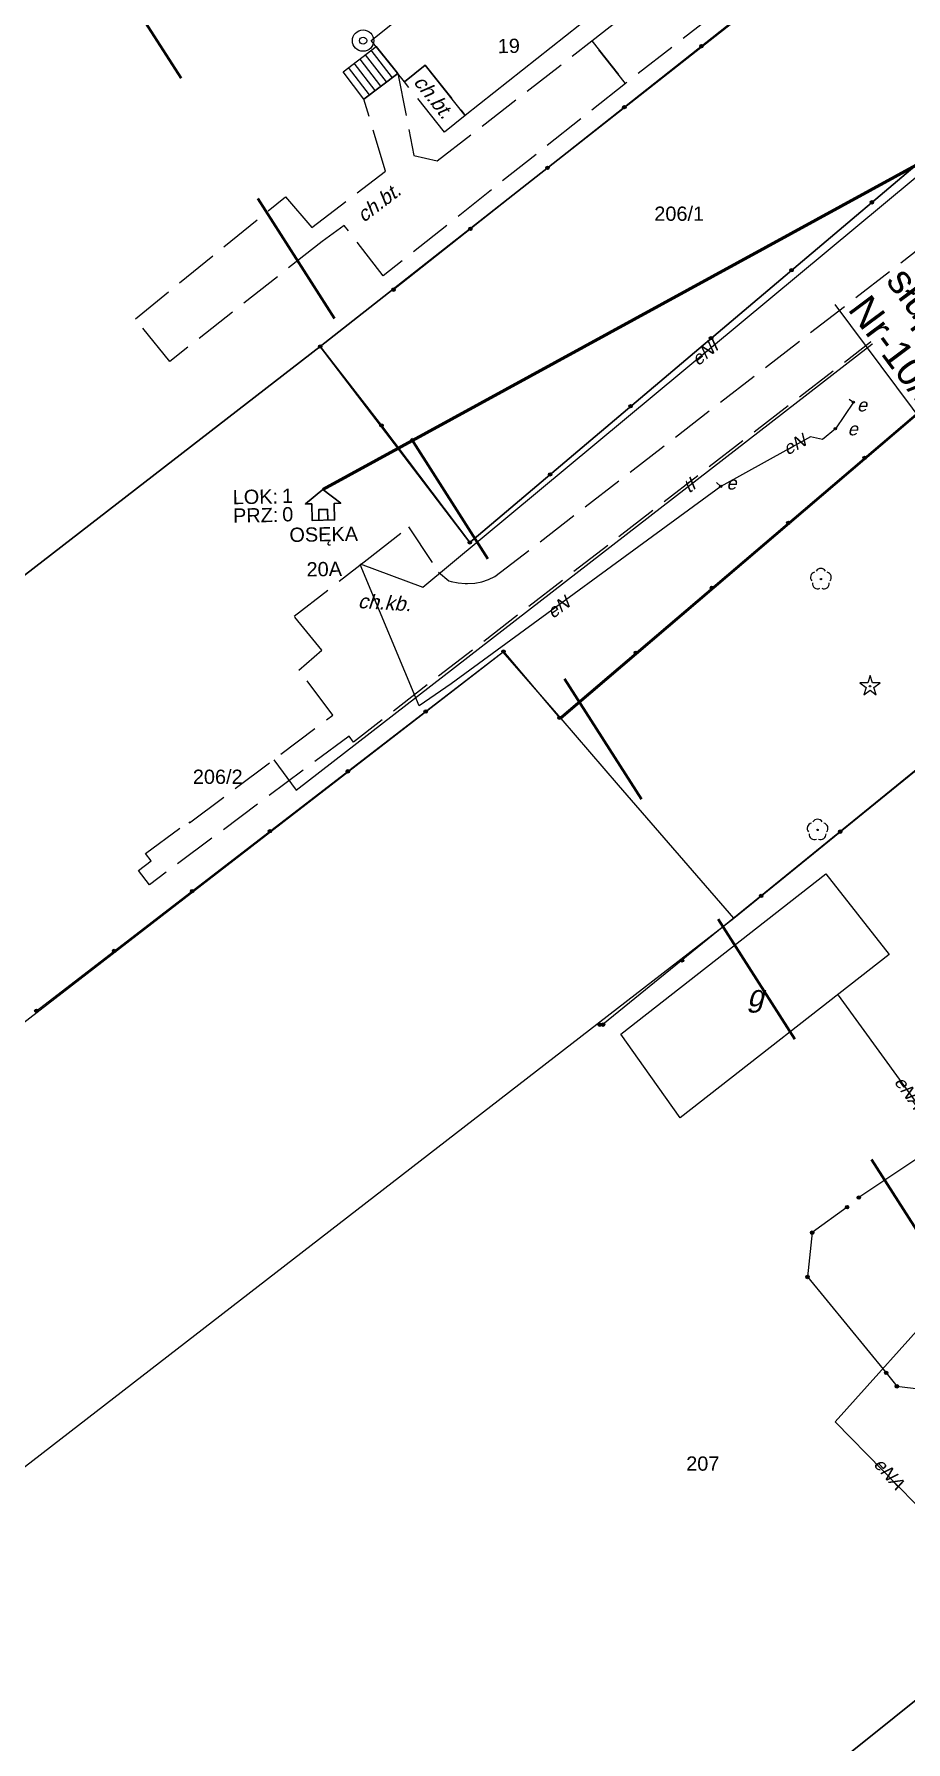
# Model space of a CAD drawing. Header units: metres. Extents: x 7542702 to 7555152, y 5804026 to 5815503.
# Drawn here: x 7544543.5 to 7544604.7, y 5807578.7 to 5807698.5 of the extents above; entities that cross this region are included whole.
import ezdxf
from ezdxf import colors
from ezdxf.entities.mleader import LeaderData, LeaderLine
from ezdxf.enums import TextEntityAlignment as Align
from ezdxf.math import Vec2, Vec3

# ---------------------------------------------------------------- set-up
doc = ezdxf.new("R2010")
doc.units = ezdxf.units.M
for name, pattern in [('4001', [0]), ('4002', [2, 1, -1]), ('4004', [4, 3, -1])]:
    doc.linetypes.add(name, pattern=pattern)
for name, color, linetype, lineweight in [('!trafo', 6, '4002', 50), ('_KABEL_ABONENCKI_NAPOWIETRZNY', 104, 'Continuous', 50), ('_PA_OPCJONALNE', 1, 'Continuous', 30)]:
    doc.layers.add(name, color=color, linetype=linetype, lineweight=lineweight)
for name, color, linetype in [('_MM opisy', 7, 'Continuous'), ('Budynki', 7, 'Continuous'), ('Drogi', 135, 'Continuous'), ('Dzialki', 165, 'Continuous'), ('Elementy_budynkow', 7, 'Continuous'), ('Ogrodzenia', 184, 'Continuous'), ('Roslinnosc', 104, 'Continuous'), ('Uz_Energia', 1, 'Continuous'), ('Uz_Telekomunikacja', 252, 'Continuous'), ('Wody', 184, 'Continuous')]:
    doc.layers.add(name, color=color, linetype=linetype)
doc.layers.add('DIM', color=7, linetype='Continuous', plot=False)
doc.styles.add('DYN_DIM', font='arial.ttf')
doc.styles.get("Standard").update_dxf_attribs({"font": 'arial.ttf'})
doc.dimstyles.new('opis linie', dxfattribs={"dimtxt": 1.5, "dimasz": 0.18, "dimexe": 0.18, "dimexo": 0.0625, "dimgap": 2.5, "dimtad": 4, "dimdec": 0, "dimzin": 0, "dimdsep": 46, "dimtxsty": 'Standard', "dimcen": 0.09, "dimse1": 1, "dimse2": 1, "dimsd1": 1, "dimsd2": 1, "dimclrt": 256, "dimadec": 0, "dimazin": 0, "dimtfac": 1, "dimtdec": 0, "dimtofl": 0, "dimtmove": 0, "dimatfit": 3, "dimfxl": 1, "dimtfill": 1, "dimtolj": 1, "dimtzin": 0, "dimarcsym": 0})

# ---------------------------------------------------------------- blocks, each defined once
blk = doc.blocks.new('1281')
at = {"layer": 'Ogrodzenia', "color": 184, "linetype": 'Continuous'}
for radius in [0.24, 0.16, 0.08]:
    blk.add_circle((0, 0), radius, dxfattribs=at)
blk = doc.blocks.new('1651')
at = {"layer": 'Wody', "color": 184, "linetype": 'Continuous'}
for radius in [1.5, 0.5]:
    blk.add_circle((0, 0), radius, dxfattribs=at)
blk = doc.blocks.new('1422')
at = {"layer": 'Roslinnosc', "color": 104, "linetype": 'Continuous'}
blk.add_circle((0, 0), 0.1, dxfattribs=at)
for centre, start, end in [((-0.71, 0.23), 102.5, 221.75), ((0, 0.75), 30.19, 149.77), ((0.71, 0.23), 318.3, 77.49), ((-0.44, -0.61), 174.33, 293.45), ((0.44, -0.61), 246.24, 5.74)]:
    blk.add_arc(centre, 0.75, start, end, dxfattribs=at)
blk = doc.blocks.new('1412')
at = {"layer": 'Roslinnosc', "color": 104, "linetype": 'Continuous'}
for p, q in [((-0.33, 0.47), (-1.43, 0.47)), ((-1.43, 0.47), (-0.55, -0.17)), ((0, 1.5), (-0.33, 0.47)), ((0.33, 0.47), (0, 1.5)), ((1.43, 0.47), (0.33, 0.47)), ((0.55, -0.17), (1.43, 0.47)), ((-0.55, -0.17), (-0.88, -1.21)), ((-0.88, -1.21), (0, -0.57)), ((0, -0.57), (0.88, -1.21)), ((0.88, -1.21), (0.55, -0.17))]:
    blk.add_line(p, q, dxfattribs=at)
blk.add_circle((0, 0), 0.1, dxfattribs=at)
blk = doc.blocks.new('1763')
at = {"layer": 'Uz_Energia', "color": 1, "linetype": 'Continuous'}
for radius in [0.16, 0.08]:
    blk.add_circle((0, 0), radius, dxfattribs=at)
blk = doc.blocks.new('ADRES')
for points in [[(0.79, -2.15), (0.79, -2.15), (0.79, -0.99), (1.24, -0.99), (0, 0), (-1.24, -0.99), (-0.79, -0.99), (-0.79, -2.15), (0.79, -2.15), (0.79, -2.15)], [(-0.31, -2.15), (-0.31, -1.4), (0.31, -1.4), (0.31, -2.15)]]:
    blk.add_lwpolyline(points)
at = {"color": 212, "insert": (-3.15, -0.43), "char_height": 1, "width": 1e-16, "attachment_point": 6}
blk.add_mtext('LOK:  ', dxfattribs=at)
at = {"color": 4, "insert": (-3.15, -1.72), "char_height": 1, "width": 1e-16, "attachment_point": 6}
blk.add_mtext('PRZ: ', dxfattribs=at)
at = {"color": 7}
for tag, flags, p in [('ID_OBSZARU', 13, (29.07, 23.06)), ('WOJEWODZTWO', 13, (23.29, 19.95)), ('POWIAT', 13, (29.07, 18.51)), ('GMINA', 13, (29.07, 16.8)), ('TERC', 13, (29.07, 15.22)), ('SIMC', 13, (29.07, 13.42)), ('ULIC', 13, (29.07, 11.76)), ('SZEROKOSC_GEOGRAFICZNA', 13, (18.71, 10.18)), ('DLUGOSC_GEOGRAFICZNA', 13, (29.07, 8.25)), ('KATEGORIA_STAWKI_JEDNOSTKOWEJ_100', 13, (29.07, 4.77)), ('KWOTA_STAWKI_JEDNOSTKOWEJ_100', 13, (29.07, 2.89)), ('DOFINANSOWANIE_95', 13, (29.07, 0.87)), ('MIEJSCOWOSC', 12, (0, -3.65)), ('ULICA', 12, (0, -4.88)), ('NR_PORZADKOWY', 12, (0, -6.09))]:
    blk.add_attdef(tag, text='', height=1, dxfattribs=dict(at, flags=flags)).set_placement(p, align=Align.CENTER)
at = {"color": 1}
for tag, flags, p in [('ID_PA', 5, (29.07, 21.57)), ('RODZAJ_OBIEKTU', 5, (29.07, 6.63)), ('ZAPAS', 13, (29.07, -2.62))]:
    blk.add_attdef(tag, text='', height=1, dxfattribs=dict(at, flags=flags)).set_placement(p, align=Align.CENTER)
at = {"color": 212, "flags": 12}
blk.add_attdef('LICZBA_LOKALI', text='', height=1, dxfattribs=at).set_placement((-2.88, -0.43), align=Align.MIDDLE_LEFT)
at = {"color": 150, "flags": 12}
for tag, p in [('MUFA', (1.78, -0.93)), ('NUMER_WLOKNA', (1.86, -2.2))]:
    blk.add_attdef(tag, p, '', height=1, dxfattribs=at)
at = {"color": 7, "style": 'DYN_DIM', "flags": 13}
blk.add_attdef('ODC_FUNKCJONALNY', text='', height=1, dxfattribs=at).set_placement((29.07, -1.01), align=Align.CENTER)
at = {"color": 4, "flags": 12}
blk.add_attdef('LICZBA_SED_W_DANYM_PA', text='', height=1, dxfattribs=at).set_placement((-2.88, -1.72), align=Align.MIDDLE_LEFT)
blk = doc.blocks.new('*D249')
at = {"layer": 'Defpoints', "color": 0}
for p in [(7544595.48, 5807715.45), (7544594.87, 5807715.01), (7544611.21, 5807692.48)]:
    blk.add_point(p, dxfattribs=at)
at = {"layer": 'DIM', "insert": (7544601, 5807702.27), "char_height": 1.5, "attachment_point": 5, "rotation": 305.9517, "bg_fill": 3, "box_fill_scale": 1.1, "bg_fill_color": 9, "bg_fill_true_color": 13158600, "bg_fill_transparency": 0}
blk.add_mtext('\\A1;- 28 m -', dxfattribs=at)

msp = doc.modelspace()

# ---------------------------------------------------------------- linework, layer by layer
at = {"layer": '!trafo', "ltscale": 10}
msp.add_lwpolyline([(7544082.13, 5808448.38), (7544167.59, 5808501.43), (7544481.87, 5807987.87), (7544782.88, 5807592.58), (7544936.53, 5807377.47), (7545050.37, 5807475.25), (7545086.68, 5807419.38), (7544929.65, 5807282.21), (7544686.61, 5807553.19), (7544696.16, 5807510.34), (7544647.98, 5807511.04), (7544607.69, 5807611.16), (7544447.06, 5807862.58)], close=True, dxfattribs=at)
at = {"layer": '_KABEL_ABONENCKI_NAPOWIETRZNY'}
msp.add_lwpolyline([(7544563.8, 5807666.58), (7544611.21, 5807692.48), (7544611.12, 5807692.73), (7544595.21, 5807714.81), (7544594.87, 5807715.01)], dxfattribs=at)
at = {"layer": 'Budynki', "color": 7, "linetype": '4001'}
for points in [[(7544578.11, 5807707.71, 0), (7544580.75, 5807704.34, 0), (7544578.95, 5807702.85, 0), (7544581.84, 5807699.17, 0), (7544573.8, 5807692.82, 0), (7544570.99, 5807696.35, 0), (7544569.53, 5807695.18, 0), (7544567.2, 5807698.09, 0), (7544568.68, 5807699.27, 0), (7544565.64, 5807703.11, 0), (7544569.02, 5807705.81, 0), (7544566.47, 5807709.01, 0), (7544570.32, 5807712.06, 0), (7544572.79, 5807708.8, 0), (7544573.62, 5807709.47, 0), (7544576.23, 5807706.21, 0), (7544578.11, 5807707.71, 0)], [(7544588.88, 5807622.5, 128.89), (7544586.82, 5807625.4, 128.89), (7544584.71, 5807628.37, 126.09), (7544599.09, 5807639.63, 125.1), (7544603.55, 5807633.97, 125.66), (7544588.88, 5807622.5, 128.89)]]:
    msp.add_polyline3d(points, dxfattribs=at)
at = {"layer": 'Drogi', "color": 8, "linetype": '4004'}
for p, q in [((7544582.69, 5807698.05), (7544598.11, 5807710.16)), ((7544597.78, 5807704.95), (7544585.03, 5807695.07)), ((7544571.82, 5807689.63), (7544582.69, 5807698.05)), ((7544585.03, 5807695.07), (7544582.69, 5807698.05)), ((7544582.69, 5807698.05), (7544585.03, 5807695.07)), ((7544569.53, 5807695.18), (7544570.99, 5807696.35)), ((7544570.99, 5807696.35), (7544573.8, 5807692.82)), ((7544566.68, 5807693.97), (7544569.06, 5807695.76)), ((7544585.03, 5807695.07), (7544568.04, 5807681.56)), ((7544569.06, 5807695.76), (7544570.19, 5807690.02)), ((7544572.33, 5807691.66), (7544569.53, 5807695.18)), ((7544568.2, 5807688.91), (7544566.68, 5807693.97)), ((7544573.8, 5807692.82), (7544572.33, 5807691.66)), ((7544563.02, 5807684.96), (7544568.2, 5807688.91)), ((7544618.6, 5807689.57, 125.61), (7544565.95, 5807648.86, 124.94)), ((7544570.19, 5807690.02), (7544571.82, 5807689.63)), ((7544575.88, 5807660.47, 125), (7544611.48, 5807687.99, 126.12)), ((7544550.65, 5807678.56), (7544561.18, 5807687.12)), ((7544561.18, 5807687.12), (7544563.02, 5807684.96)), ((7544565.31, 5807685.11), (7544563.76, 5807683.98)), ((7544568.04, 5807681.56), (7544565.31, 5807685.11)), ((7544563.76, 5807683.98), (7544553.06, 5807675.56)), ((7544553.06, 5807675.56), (7544550.65, 5807678.56)), ((7544566.91, 5807661.67), (7544569.82, 5807663.97, 124.99)), ((7544569.82, 5807663.97, 124.99), (7544571.93, 5807660.79, 126.52)), ((7544561.78, 5807657.69), (7544566.91, 5807661.67)), ((7544571.93, 5807660.79, 126.52), (7544572.65, 5807660.18, 125.01)), ((7544572.65, 5807660.18, 125.01), (7544572.81, 5807660.13)), ((7544574.95, 5807660.11), (7544575.43, 5807660.26)), ((7544575.43, 5807660.26), (7544575.88, 5807660.47, 125)), ((7544572.81, 5807660.13), (7544573.3, 5807660.03)), ((7544573.3, 5807660.03), (7544573.8, 5807659.98, 124.99)), ((7544573.8, 5807659.98, 124.99), (7544573.96, 5807659.98)), ((7544573.96, 5807659.98), (7544574.46, 5807660.01)), ((7544574.46, 5807660.01), (7544574.95, 5807660.11)), ((7544563.73, 5807655.31), (7544561.78, 5807657.69)), ((7544562.11, 5807653.92), (7544563.73, 5807655.31)), ((7544564.51, 5807650.76), (7544562.11, 5807653.92)), ((7544554.45, 5807643.21), (7544564.51, 5807650.76)), ((7544565.64, 5807649.29, 124.94), (7544551.63, 5807638.85, 124.65)), ((7544565.95, 5807648.86, 124.94), (7544565.64, 5807649.29, 124.94)), ((7544551.35, 5807641.05), (7544554.39, 5807643.28)), ((7544554.39, 5807643.28), (7544554.45, 5807643.21)), ((7544551.75, 5807640.54), (7544551.35, 5807641.05)), ((7544550.86, 5807639.85), (7544551.75, 5807640.54)), ((7544551.63, 5807638.85, 124.65), (7544550.86, 5807639.85))]:
    msp.add_line(p, q, dxfattribs=at)
at = {"layer": 'Dzialki'}
for p, q in [((7544604.82, 5807708.99), (7544563.62, 5807676.61)), ((7544563.62, 5807676.61), (7544604.82, 5807708.99)), ((7544614.17, 5807696.74), (7544574.11, 5807662.87)), ((7544574.11, 5807662.87), (7544614.17, 5807696.74)), ((7544563.62, 5807676.61), (7544486.26, 5807616.83)), ((7544486.26, 5807616.83), (7544563.62, 5807676.61)), ((7544574.11, 5807662.87), (7544563.62, 5807676.61)), ((7544563.62, 5807676.61), (7544574.11, 5807662.87)), ((7544580.52, 5807650.51), (7544607.28, 5807673.37)), ((7544607.28, 5807673.37), (7544580.52, 5807650.51)), ((7544592.65, 5807636.51), (7544634.29, 5807670.37)), ((7544634.29, 5807670.37), (7544592.65, 5807636.51)), ((7544576.45, 5807655.18), (7544500.04, 5807596.13)), ((7544580.52, 5807650.51), (7544576.45, 5807655.18)), ((7544584.56, 5807645.85), (7544580.52, 5807650.51)), ((7544592.65, 5807636.51), (7544584.56, 5807645.85)), ((7544515.6, 5807576.95), (7544592.65, 5807636.51)), ((7544600.48, 5807577.71), (7544639.08, 5807608.6)), ((7544639.08, 5807608.6), (7544600.48, 5807577.71))]:
    msp.add_line(p, q, dxfattribs=at)
at = {"layer": 'Elementy_budynkow', "color": 7, "linetype": '4001'}
for p, q in [((7544568.68, 5807695.47), (7544567.2, 5807697.39)), ((7544567.08, 5807694.27), (7544565.61, 5807696.18)), ((7544567.48, 5807694.57), (7544566.01, 5807696.48)), ((7544567.88, 5807694.87), (7544566.41, 5807696.78)), ((7544568.28, 5807695.17), (7544566.8, 5807697.08))]:
    msp.add_line(p, q, dxfattribs=at)
msp.add_polyline3d([(7544567.55, 5807697.65, 0), (7544569.06, 5807695.76, 0), (7544566.68, 5807693.97, 0), (7544565.23, 5807695.89, 0), (7544567.55, 5807697.65, 0)], dxfattribs=at)
at = {"layer": 'Ogrodzenia', "color": 184, "linetype": '4001'}
for p, q in [((7544601.17, 5807706.22), (7544568.76, 5807680.6)), ((7544574.11, 5807662.87), (7544613.62, 5807696.28)), ((7544563.62, 5807676.61), (7544567.92, 5807671.08)), ((7544580.41, 5807650.57, 125.13), (7544607.17, 5807673.36, 125.3)), ((7544567.92, 5807671.08), (7544574.11, 5807662.87)), ((7544633.41, 5807669.66, 125.12), (7544583.46, 5807629.04, 124.58)), ((7544543.7, 5807630.01, 124.66), (7544576.48, 5807655.21, 125.08)), ((7544576.48, 5807655.21, 125.08), (7544580.41, 5807650.57, 125.13)), ((7544583.46, 5807629.04, 124.58), (7544583.23, 5807629.04, 124.58)), ((7544608.73, 5807621.81, 125.21), (7544601.41, 5807616.91, 124.95)), ((7544600.59, 5807616.24, 124.95), (7544598.14, 5807614.45, 124.89)), ((7544598.14, 5807614.45, 124.89), (7544597.81, 5807611.34, 124.96)), ((7544597.81, 5807611.34, 124.96), (7544603.34, 5807604.61, 124.96)), ((7544603.34, 5807604.61, 124.96), (7544604.08, 5807603.67, 124.89)), ((7544604.08, 5807603.67, 124.89), (7544612.4, 5807602.64, 125.16))]:
    msp.add_line(p, q, dxfattribs=at)
at = {"layer": 'Uz_Energia', "color": 1, "linetype": '4001'}
for p, q in [((7544570.82, 5807659.72), (7544613.67, 5807695.36)), ((7544601.03, 5807672.71), (7544599.77, 5807670.84)), ((7544600.73, 5807672.93), (7544601.03, 5807672.71)), ((7544598.02, 5807670.28, 124.1), (7544591.72, 5807666.8)), ((7544598.87, 5807670.1, 124.1), (7544598.02, 5807670.28, 124.1)), ((7544599.77, 5807670.84), (7544598.87, 5807670.1, 124.1)), ((7544591.72, 5807666.8), (7544572.81, 5807652.95, 124.3)), ((7544591.42, 5807667.07), (7544591.72, 5807666.8)), ((7544591.72, 5807666.8), (7544591.42, 5807667.07)), ((7544566.43, 5807661.37), (7544570.82, 5807659.72)), ((7544570.56, 5807651.4, 124.4), (7544566.41, 5807661.31, 124.1)), ((7544572.81, 5807652.95, 124.3), (7544570.56, 5807651.4, 124.4)), ((7544611.88, 5807614.72, 125.09), (7544599.98, 5807631.11, 124.94)), ((7544599.76, 5807601.18, 124.62), (7544611.88, 5807614.72, 125.09)), ((7544606.44, 5807594.36, 124.56), (7544599.76, 5807601.18, 124.62))]:
    msp.add_line(p, q, dxfattribs=at)
at = {"layer": 'Uz_Telekomunikacja', "linetype": '4001'}
for p, q in [((7544561.92, 5807645.48), (7544617.7, 5807688.69)), ((7544560.36, 5807647.62), (7544561.92, 5807645.48))]:
    msp.add_line(p, q, dxfattribs=at)

# ---------------------------------------------------------------- block references
at = {"layer": '_PA_OPCJONALNE'}
ref = msp.add_blockref('ADRES', (7544576.75, 5807703.28), dxfattribs=dict(at, rotation=1))
ref.add_attrib('MIEJSCOWOSC', 'OSĘKA', dxfattribs={"layer": '0', "color": 7, "height": 1, "rotation": 1, "flags": 12}).set_placement((7544576.82, 5807699.64), align=Align.CENTER)
ref.add_attrib('NR_PORZADKOWY', '19', dxfattribs={"layer": '0', "color": 7, "height": 1, "rotation": 1, "flags": 12}).set_placement((7544576.86, 5807697.2), align=Align.CENTER)
ref.add_attrib('LICZBA_LOKALI', '1', (7544573.89, 5807702.33), dxfattribs={"layer": '0', "color": 212, "height": 1, "rotation": 1, "flags": 12})
ref.add_attrib('LICZBA_SED_W_DANYM_PA', '0', (7544573.91, 5807701.04), dxfattribs={"layer": '0', "color": 4, "height": 1, "rotation": 1, "flags": 12})
ref = msp.add_blockref('ADRES', (7544563.8, 5807666.58), dxfattribs=dict(at, rotation=1))
ref.add_attrib('MIEJSCOWOSC', 'OSĘKA', dxfattribs={"layer": '0', "color": 7, "height": 1, "rotation": 1, "flags": 12}).set_placement((7544563.87, 5807662.94), align=Align.CENTER)
ref.add_attrib('NR_PORZADKOWY', '20A', dxfattribs={"layer": '0', "color": 7, "height": 1, "rotation": 1, "flags": 12}).set_placement((7544563.91, 5807660.5), align=Align.CENTER)
ref.add_attrib('LICZBA_LOKALI', '1', (7544560.94, 5807665.63), dxfattribs={"layer": '0', "color": 212, "height": 1, "rotation": 1, "flags": 12})
ref.add_attrib('LICZBA_SED_W_DANYM_PA', '0', (7544560.96, 5807664.34), dxfattribs={"layer": '0', "color": 4, "height": 1, "rotation": 1, "flags": 12})
at = {"layer": 'Ogrodzenia', "color": 184, "xscale": 0.5, "yscale": 0.5, "zscale": 0.5}
for p in [(7544590.37, 5807697.68), (7544584.96, 5807693.41), (7544579.56, 5807689.14), (7544602.33, 5807686.73), (7544574.16, 5807684.87), (7544596.69, 5807681.96), (7544568.76, 5807680.6), (7544591.04, 5807677.19), (7544563.62, 5807676.61), (7544585.4, 5807672.42), (7544567.92, 5807671.08), (7544567.92, 5807671.08), (7544601.82, 5807668.8), (7544579.75, 5807667.64), (7544596.47, 5807664.24), (7544574.11, 5807662.87), (7544574.11, 5807662.87), (7544591.11, 5807659.69), (7544576.48, 5807655.21), (7544576.48, 5807655.21), (7544585.76, 5807655.13), (7544571.02, 5807651.01), (7544580.41, 5807650.57), (7544580.41, 5807650.57), (7544565.55, 5807646.81), (7544560.09, 5807642.61), (7544600.11, 5807642.58), (7544554.63, 5807638.41), (7544594.56, 5807638.07), (7544549.16, 5807634.21), (7544589.01, 5807633.55), (7544543.7, 5807630.01), (7544583.23, 5807629.04), (7544583.46, 5807629.04), (7544601.41, 5807616.91), (7544600.59, 5807616.24), (7544598.14, 5807614.45), (7544598.14, 5807614.45), (7544597.81, 5807611.34), (7544597.81, 5807611.34), (7544603.34, 5807604.61), (7544603.34, 5807604.61), (7544604.08, 5807603.67), (7544604.08, 5807603.67)]:
    msp.add_blockref('1281', p, dxfattribs=at)
at = {"layer": 'Roslinnosc', "color": 104, "xscale": 0.5, "yscale": 0.5, "zscale": 0.5}
for name, p in [('1422', (7544598.75, 5807660.3, 125.05)), ('1412', (7544602.2, 5807652.78, 124.98)), ('1422', (7544598.52, 5807642.7, 125.01))]:
    msp.add_blockref(name, p, dxfattribs=at)
at = {"layer": 'Uz_Energia', "color": 1, "xscale": 0.5, "yscale": 0.5, "zscale": 0.5}
for p in [(7544601.03, 5807672.71), (7544599.77, 5807670.84), (7544591.72, 5807666.8)]:
    msp.add_blockref('1763', p, dxfattribs=at)
at = {"layer": 'Wody', "color": 184, "xscale": 0.5, "yscale": 0.5, "zscale": 0.5}
msp.add_blockref('1651', (7544566.63, 5807698.07), dxfattribs=at)

# ---------------------------------------------------------------- texts
at = {"layer": 'Budynki', "color": 7, "oblique": 15}
msp.add_text('g', height=1.5, rotation=359.97, dxfattribs=at).set_placement((7544593.58, 5807630.32))
at = {"layer": 'Drogi', "color": 8, "oblique": 15}
for s, rotation, p in [('ch.bt. ', 308.521, (7544570.11, 5807695.16)), ('ch.bt. ', 37.3273, (7544566.66, 5807685.27)), ('ch.kb. ', 356.3861, (7544566.24, 5807658.27))]:
    msp.add_text(s, height=1, rotation=rotation, dxfattribs=at).set_placement(p)
at = {"layer": 'Dzialki'}
for s, p in [('206/1', (7544587.06, 5807685.43)), ('206/2', (7544554.68, 5807645.93)), ('207', (7544589.3, 5807597.75))]:
    msp.add_text(s, height=1, dxfattribs=at).set_placement(p)
at = {"layer": 'Uz_Energia', "color": 1, "oblique": 15}
for s, rotation, p in [('eNI', 39.7516, (7544590.13, 5807675.2)), ('e', 359.97, (7544601.28, 5807672.06)), ('e', 359.97, (7544600.63, 5807670.38)), ('eN', 28.9154, (7544596.4, 5807668.95)), ('e', 359.97, (7544592.12, 5807666.58)), ('eN', 36.2197, (7544579.93, 5807657.48)), ('eNA', 305.5739, (7544603.85, 5807625.03)), ('eNA', 311.2686, (7544602.39, 5807598.18))]:
    msp.add_text(s, height=0.9, rotation=rotation, dxfattribs=at).set_placement(p)
at = {"layer": 'Uz_Telekomunikacja', "oblique": 15}
msp.add_text('tI', height=0.9, rotation=37.7632, dxfattribs=at).set_placement((7544589.5, 5807666.28))

# ---------------------------------------------------------------- next in the draw order: dimensions: what is measured, and where the dimension line sits
at = {"layer": 'DIM'}
dim = msp.add_aligned_dim(p1=(7544611.21, 5807692.48), p2=(7544594.87, 5807715.01), distance=-0.75, dimstyle='opis linie', override={"dimpost": '- <> m -'}, dxfattribs=at)
dim.commit()
dim.dimension.update_dxf_attribs({"geometry": '*D249', "text_midpoint": (7544601, 5807702.27)})

# ---------------------------------------------------------------- next in the draw order: leaders
at = {"layer": '_MM opisy'}
ml = msp.add_multileader_mtext('Standard', dxfattribs=at)
ml.set_content('\\pxql;słup nN\\PNr-10/ZN', color=256)
ml.set_leader_properties()
ml.build(insert=Vec2(0, 0))
ml.multileader.update_dxf_attribs({"has_text_frame": 1, "text_left_attachment_type": 5, "text_right_attachment_type": 5, "dogleg_length": 1, "arrow_head_size": 1})
ctx = ml.context
ctx.base_point, ctx.char_height, ctx.arrow_head_size, ctx.landing_gap_size, ctx.plane_origin, ctx.plane_x_axis, ctx.plane_y_axis = Vec3(7544599.61, 5807679.74), 2, 1, 1, Vec3(7544625.47, 5807670.79), Vec3(0.598095, -0.801425), Vec3(0.801425, 0.598095)
ctx.left_attachment, ctx.right_attachment = 5, 5
notes = []
notes.append((ctx, [(0, (1, 1, 0), (7544608.01, 5807668.48), (-0.598095, 0.801425), 1, [(0, [(7544625.58, 5807673.02)], 0, [])])]))
ctx.mtext.insert, ctx.mtext.text_direction, ctx.mtext.flow_direction = Vec3(7544604.86, 5807682.41), Vec3(0.598095, -0.801425), 5
ctx.mtext.has_bg_fill, ctx.mtext.bg_color, ctx.mtext.bg_scale_factor, ctx.mtext.bg_transparency, ctx.mtext.use_window_bg_color = 1, -1023410175, 1, 0, 1
for ctx, leaders in notes:
    for number, flags, end, landing, length, lines in leaders:
        leader = LeaderData()
        leader.index, (leader.has_last_leader_line, leader.has_dogleg_vector, leader.attachment_direction) = number, flags
        leader.last_leader_point, leader.dogleg_vector, leader.dogleg_length = Vec3(end), Vec3(landing), length
        for number, points, colour, breaks in lines:
            line = LeaderLine()
            line.index, line.vertices, line.color, line.breaks = number, Vec3.list(points), colors.encode_raw_color(colour), breaks
            leader.lines.append(line)
        ctx.leaders.append(leader)

doc.saveas('drawing.dxf')
